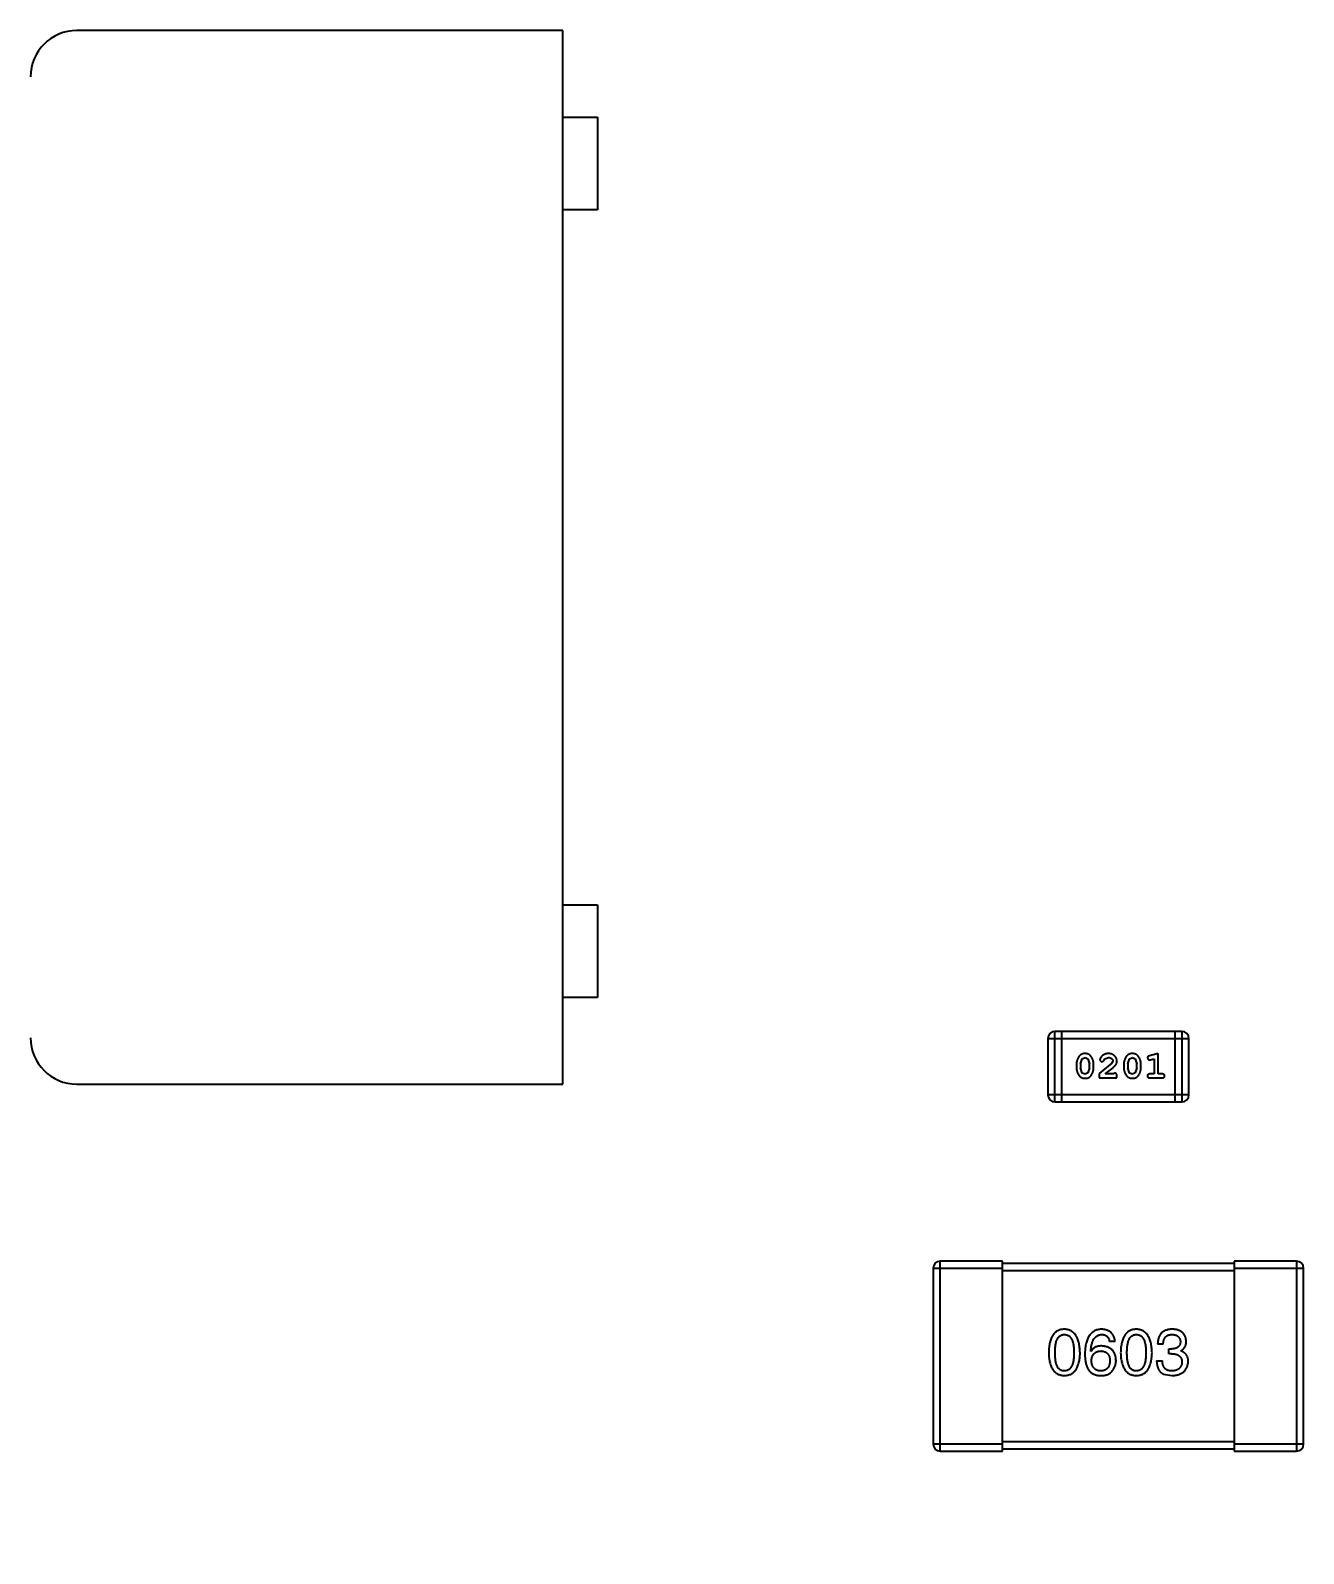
# Model space of a CAD drawing. Header units: inches. Extents: x -13 to 240, y -18 to 126.
# Drawn here: x 172.43 to 177.93, y 34.16 to 40.74 of the extents above; entities that cross this region are included whole.
import ezdxf

# ---------------------------------------------------------------- set-up
doc = ezdxf.new("R2010")
doc.units = ezdxf.units.IN
doc.header["$LTSCALE"] = 1.21
doc.header["$MEASUREMENT"] = 0
doc.header["$PDMODE"] = 3
doc.header["$PDSIZE"] = 0.3125
doc.layers.get('0').update_dxf_attribs({"linetype": 'CONTINUOUS'})
doc.layers.get('Defpoints').update_dxf_attribs({"linetype": 'CONTINUOUS'})
doc.layers.add('DIM', color=3, linetype='CONTINUOUS')
doc.styles.get("Standard").update_dxf_attribs({"font": 'txt', "width": 0.8})
doc.dimstyles.get("Standard").update_dxf_attribs({"dimtxt": 0.15625, "dimasz": 0.1875, "dimexe": 0.125, "dimexo": 0.0625, "dimgap": 0.09, "dimtad": 0, "dimtih": 1, "dimtoh": 1, "dimzin": 4, "dimdsep": 46, "dimtxsty": 'Standard', "dimblk": '_FILLED', "dimblk1": '_FILLED', "dimblk2": '_FILLED', "dimcen": 0.09, "dimazin": 1, "dimtp": 0.01, "dimtm": 0.01, "dimtfac": 1, "dimtofl": 0, "dimtmove": 0, "dimatfit": 3, "dimldrblk": '_FILLED', "dimfxl": 1, "dimtolj": 1, "dimtzin": 4, "dimarcsym": 0})

# ---------------------------------------------------------------- blocks, each defined once
blk = doc.blocks.new('_FILLED')
at = {"color": 0, "linetype": 'ByBlock'}
blk.add_solid([(0, 0), (-1, 0.1667), (-1, -0.1667)], dxfattribs=at)
blk = doc.blocks.new('*D54')
at = {"layer": 'Defpoints', "color": 0}
for p in [(162.3297, 38.4658), (171.3268, 38.4658), (173.8269, 27.4649)]:
    blk.add_point(p, dxfattribs=at)
at = {"layer": 'DIM', "color": 0, "lineweight": -2}
for p, q in [((171.2643, 38.4658), (162.2047, 38.4658)), ((162.3297, 36.4658), (162.3297, 35.4554)), ((162.3297, 29.4649), (162.3297, 30.4754)), ((173.7644, 27.4649), (162.2047, 27.4649))]:
    blk.add_line(p, q, dxfattribs=at)
at = {"layer": 'DIM', "color": 0, "lineweight": -2, "xscale": 2, "yscale": 2, "zscale": 2}
for p, rotation in [((162.3297, 38.4658), 90), ((162.3297, 27.4649), 270)]:
    blk.add_blockref('_FILLED', p, dxfattribs=dict(at, rotation=rotation))
at = {"layer": 'DIM', "color": 0, "insert": (162.3297, 32.9654), "char_height": 2, "attachment_point": 5, "rotation": 90}
blk.add_mtext('\\A1;11.00', dxfattribs=at)

msp = doc.modelspace()

# ---------------------------------------------------------------- linework, layer by layer
at = {"color": 7, "linetype": 'Continuous'}
for p, q in [((174.7268, 40.7408), (172.6268, 40.7408)), ((174.7268, 36.1908), (174.7268, 40.7408)), ((174.7268, 40.3658), (174.8768, 40.3658)), ((174.8768, 40.3658), (174.8768, 39.9658)), ((174.8768, 39.9658), (174.7268, 39.9658)), ((174.7268, 36.9658), (174.8768, 36.9658)), ((174.8768, 36.9658), (174.8768, 36.5658)), ((174.8768, 36.5658), (174.7268, 36.5658)), ((176.8218, 36.3884), (176.8218, 36.1445)), ((176.8218, 36.3884), (177.4314, 36.3884)), ((176.8523, 36.114), (176.8523, 36.4188)), ((177.4009, 36.4188), (176.8523, 36.4188)), ((176.8828, 36.114), (176.8828, 36.4188)), ((177.3704, 36.4188), (177.3704, 36.114)), ((177.4009, 36.4188), (177.4009, 36.114)), ((177.4314, 36.1445), (177.4314, 36.3884)), ((176.9702, 36.3), (176.9826, 36.3058)), ((176.9826, 36.3058), (176.9948, 36.3005)), ((177.0686, 36.3004), (177.0835, 36.3058)), ((177.1748, 36.3), (177.1871, 36.3058)), ((177.1871, 36.3058), (177.1993, 36.3005)), ((177.2525, 36.304), (177.2603, 36.2948)), ((177.2981, 36.3231), (177.2615, 36.3132)), ((177.2981, 36.235), (177.2981, 36.3231)), ((176.9457, 36.2785), (176.9457, 36.2607)), ((176.963, 36.2782), (176.9702, 36.3)), ((176.963, 36.2782), (176.963, 36.261)), ((176.9706, 36.2387), (176.963, 36.261)), ((176.9828, 36.2334), (176.9706, 36.2387)), ((176.9951, 36.2392), (176.9828, 36.2334)), ((176.9948, 36.3005), (177.0023, 36.2782)), ((177.0023, 36.261), (176.9951, 36.2392)), ((177.0023, 36.261), (177.0023, 36.2782)), ((177.0196, 36.2607), (177.0196, 36.2785)), ((177.0982, 36.2815), (177.0432, 36.2366)), ((177.0464, 36.2938), (177.0552, 36.2853)), ((177.0552, 36.2853), (177.0637, 36.2919)), ((177.0637, 36.2919), (177.0686, 36.3004)), ((177.07, 36.235), (177.1035, 36.262)), ((177.103, 36.2912), (177.0982, 36.2815)), ((177.1117, 36.2381), (177.1062, 36.235)), ((177.1502, 36.2785), (177.1502, 36.2607)), ((177.1675, 36.2782), (177.1748, 36.3)), ((177.1675, 36.2782), (177.1675, 36.261)), ((177.1751, 36.2387), (177.1675, 36.261)), ((177.1873, 36.2334), (177.1751, 36.2387)), ((177.1996, 36.2392), (177.1873, 36.2334)), ((177.1993, 36.3005), (177.2068, 36.2782)), ((177.2068, 36.261), (177.1996, 36.2392)), ((177.2068, 36.261), (177.2068, 36.2782)), ((177.2241, 36.2607), (177.2241, 36.2785)), ((177.2603, 36.2948), (177.2658, 36.2958)), ((177.2658, 36.2958), (177.2808, 36.2999)), ((177.2808, 36.2999), (177.2808, 36.235)), ((172.6268, 36.1908), (174.7268, 36.1908)), ((177.0432, 36.2366), (177.0432, 36.2177)), ((177.0432, 36.2177), (177.1203, 36.2177)), ((177.1062, 36.235), (177.07, 36.235)), ((177.1203, 36.2177), (177.1203, 36.2255)), ((177.2808, 36.235), (177.2635, 36.235)), ((177.2635, 36.2177), (177.3154, 36.2177)), ((177.3154, 36.235), (177.2981, 36.235)), ((177.4314, 36.1445), (176.8218, 36.1445)), ((176.8523, 36.114), (177.4009, 36.114)), ((176.3267, 35.3964), (176.3267, 34.6364)), ((176.3267, 35.3964), (176.6267, 35.3964)), ((176.3567, 34.6064), (176.3567, 35.4264)), ((176.6267, 35.4264), (176.3567, 35.4264)), ((176.6267, 34.6064), (176.6267, 35.4264)), ((177.6267, 35.4164), (176.6267, 35.4164)), ((176.6267, 35.3864), (177.6267, 35.3864)), ((177.6267, 35.4264), (177.6267, 34.6064)), ((177.8967, 35.4264), (177.6267, 35.4264)), ((177.6267, 35.3964), (177.9267, 35.3964)), ((177.8967, 35.4264), (177.8967, 34.6064)), ((177.9267, 34.6364), (177.9267, 35.3964)), ((177.1122, 35.0802), (177.0882, 35.0802)), ((177.3203, 35.0682), (177.2963, 35.0682)), ((177.0084, 35.0365), (177.0073, 35.0376)), ((177.2919, 34.9961), (177.3171, 34.9961)), ((177.3444, 35.0267), (177.3444, 35.0475)), ((177.3444, 35.0475), (177.3575, 35.0475)), ((177.3564, 35.0267), (177.3444, 35.0267)), ((177.3958, 35.0398), (177.3958, 35.0387)), ((177.3214, 34.9393), (177.3575, 34.9327)), ((176.6267, 34.6364), (176.3267, 34.6364)), ((176.3567, 34.6064), (176.6267, 34.6064)), ((177.6267, 34.6464), (176.6267, 34.6464)), ((176.6267, 34.6164), (177.6267, 34.6164)), ((177.9267, 34.6364), (177.6267, 34.6364)), ((177.6267, 34.6064), (177.8967, 34.6064))]:
    msp.add_line(p, q, dxfattribs=at)
for centre, radius, start, end in [((172.6268, 40.5408), 0.2, 90.00013, 180.00013), ((172.6268, 36.3908), 0.2, 180.00013, 270.00013), ((176.8523, 36.3884), 0.0305, 90, 180), ((177.4009, 36.3884), 0.0305, 0, 90), ((176.8523, 36.1445), 0.0305, 180, 270), ((177.4009, 36.1445), 0.0305, 270, 0), ((176.3567, 35.3964), 0.03, 90, 180), ((177.8967, 35.3964), 0.03, 0, 90), ((176.3567, 34.6364), 0.03, 180, 270), ((177.8967, 34.6364), 0.03, 270, 0)]:
    msp.add_arc(centre, radius, start, end, dxfattribs=at)
for points, knots in [([(176.9825, 36.3231), (176.981, 36.323), (176.9782, 36.323), (176.9742, 36.3223), (176.9703, 36.3211), (176.9667, 36.3196), (176.9634, 36.3175), (176.9604, 36.315), (176.9576, 36.312), (176.9551, 36.3086), (176.9529, 36.305), (176.951, 36.3013), (176.9494, 36.2976), (176.948, 36.2939), (176.947, 36.2901), (176.9462, 36.2862), (176.9458, 36.2824), (176.9457, 36.2798), (176.9457, 36.2785)], [0, 0, 0, 0, 0.06692, 0.130834, 0.19258, 0.252759, 0.312631, 0.373411, 0.436359, 0.501894, 0.568244, 0.632472, 0.69556, 0.757163, 0.818592, 0.878885, 0.939235, 1, 1, 1, 1]), ([(177.0196, 36.2785), (177.0196, 36.2795), (177.0196, 36.2817), (177.0193, 36.2849), (177.0187, 36.288), (177.0181, 36.2911), (177.0171, 36.2942), (177.016, 36.2972), (177.0147, 36.3001), (177.0132, 36.303), (177.0116, 36.3057), (177.01, 36.3083), (177.0084, 36.3106), (177.0067, 36.3127), (177.005, 36.3146), (177.0033, 36.3162), (177.0015, 36.3177), (176.9992, 36.3192), (176.996, 36.3208), (176.9918, 36.3221), (176.9873, 36.3229), (176.9841, 36.323), (176.9825, 36.3231)], [0, 0, 0, 0, 0.049855, 0.099516, 0.148482, 0.19758, 0.246804, 0.296268, 0.346517, 0.397047, 0.446826, 0.49336, 0.537801, 0.579207, 0.617974, 0.654833, 0.689171, 0.722088, 0.786392, 0.853518, 0.924186, 1, 1, 1, 1]), ([(177.0836, 36.3231), (177.0819, 36.323), (177.0786, 36.3229), (177.0736, 36.322), (177.0689, 36.3206), (177.0644, 36.3186), (177.0603, 36.3162), (177.0566, 36.3133), (177.0535, 36.3101), (177.051, 36.3065), (177.049, 36.3029), (177.0475, 36.2996), (177.0466, 36.2966), (177.0464, 36.2947), (177.0464, 36.2938)], [0, 0, 0, 0, 0.098286, 0.193983, 0.289056, 0.384352, 0.477435, 0.566197, 0.652355, 0.737986, 0.818188, 0.887401, 0.94802, 1, 1, 1, 1]), ([(177.0835, 36.3058), (177.0849, 36.3057), (177.0876, 36.3056), (177.0914, 36.3048), (177.0948, 36.3034), (177.0977, 36.3015), (177.1, 36.2992), (177.1018, 36.2968), (177.1028, 36.2941), (177.1029, 36.2922), (177.103, 36.2912)], [0, 0, 0, 0, 0.156344, 0.299348, 0.4327, 0.561, 0.682299, 0.791883, 0.89611, 1, 1, 1, 1]), ([(177.1203, 36.2903), (177.1203, 36.2914), (177.1202, 36.2936), (177.1197, 36.2969), (177.1189, 36.3), (177.1178, 36.3029), (177.1163, 36.3058), (177.1145, 36.3085), (177.1124, 36.3111), (177.11, 36.3135), (177.1074, 36.3158), (177.1045, 36.3177), (177.1015, 36.3194), (177.0983, 36.3208), (177.0949, 36.3218), (177.0913, 36.3226), (177.0875, 36.323), (177.0849, 36.3231), (177.0836, 36.3231)], [0, 0, 0, 0, 0.060981, 0.120256, 0.178148, 0.236115, 0.293993, 0.352864, 0.413358, 0.476056, 0.539296, 0.602396, 0.665116, 0.728325, 0.792919, 0.859317, 0.928302, 1, 1, 1, 1]), ([(177.187, 36.3231), (177.1856, 36.323), (177.1828, 36.323), (177.1787, 36.3223), (177.1748, 36.3211), (177.1713, 36.3196), (177.168, 36.3175), (177.1649, 36.315), (177.1621, 36.312), (177.1597, 36.3086), (177.1575, 36.305), (177.1555, 36.3013), (177.1539, 36.2976), (177.1525, 36.2939), (177.1515, 36.2901), (177.1507, 36.2862), (177.1503, 36.2824), (177.1502, 36.2798), (177.1502, 36.2785)], [0, 0, 0, 0, 0.06692, 0.130834, 0.19258, 0.252759, 0.312631, 0.373411, 0.436359, 0.501894, 0.568244, 0.632472, 0.69556, 0.757163, 0.818592, 0.878885, 0.939235, 1, 1, 1, 1]), ([(177.2241, 36.2785), (177.2241, 36.2795), (177.2241, 36.2817), (177.2238, 36.2849), (177.2233, 36.288), (177.2226, 36.2911), (177.2217, 36.2942), (177.2205, 36.2972), (177.2193, 36.3001), (177.2178, 36.303), (177.2162, 36.3057), (177.2145, 36.3083), (177.2129, 36.3106), (177.2112, 36.3127), (177.2095, 36.3146), (177.2078, 36.3162), (177.206, 36.3177), (177.2037, 36.3192), (177.2005, 36.3208), (177.1963, 36.3221), (177.1918, 36.3229), (177.1886, 36.323), (177.187, 36.3231)], [0, 0, 0, 0, 0.049855, 0.099516, 0.148482, 0.19758, 0.246804, 0.296268, 0.346517, 0.397047, 0.446826, 0.49336, 0.537801, 0.579207, 0.617974, 0.654833, 0.689171, 0.722088, 0.786392, 0.853518, 0.924186, 1, 1, 1, 1]), ([(177.2615, 36.3132), (177.2607, 36.3129), (177.2591, 36.3125), (177.257, 36.3116), (177.2554, 36.3107), (177.2542, 36.3097), (177.2534, 36.3085), (177.2529, 36.3072), (177.2525, 36.3057), (177.2525, 36.3046), (177.2525, 36.304)], [0, 0, 0, 0, 0.187321, 0.344927, 0.475328, 0.579604, 0.674244, 0.773631, 0.882025, 1, 1, 1, 1]), ([(176.9457, 36.2607), (176.9457, 36.2596), (176.9457, 36.2575), (176.9461, 36.2543), (176.9465, 36.2512), (176.9472, 36.2481), (176.9481, 36.2451), (176.9492, 36.2421), (176.9505, 36.2391), (176.952, 36.2362), (176.9535, 36.2335), (176.9552, 36.231), (176.9568, 36.2287), (176.9585, 36.2265), (176.9602, 36.2247), (176.9619, 36.223), (176.9636, 36.2216), (176.966, 36.22), (176.9691, 36.2184), (176.9733, 36.2171), (176.9779, 36.2162), (176.9811, 36.2162), (176.9827, 36.2161)], [0, 0, 0, 0, 0.049886, 0.09882, 0.148132, 0.19689, 0.246038, 0.295176, 0.345305, 0.395692, 0.445312, 0.491875, 0.535813, 0.577009, 0.616081, 0.652689, 0.687585, 0.720206, 0.785062, 0.85223, 0.923759, 1, 1, 1, 1]), ([(176.9827, 36.2161), (176.9842, 36.2161), (176.987, 36.2162), (176.9911, 36.2169), (176.9949, 36.218), (176.9985, 36.2196), (177.0018, 36.2217), (177.0049, 36.2242), (177.0077, 36.2271), (177.0101, 36.2305), (177.0123, 36.2341), (177.0143, 36.2378), (177.0159, 36.2415), (177.0173, 36.2453), (177.0183, 36.2491), (177.0191, 36.2529), (177.0195, 36.2568), (177.0196, 36.2594), (177.0196, 36.2607)], [0, 0, 0, 0, 0.067217, 0.131051, 0.19272, 0.252824, 0.312745, 0.373449, 0.436041, 0.501494, 0.567761, 0.632087, 0.695096, 0.757109, 0.817993, 0.878657, 0.939311, 1, 1, 1, 1]), ([(177.1035, 36.262), (177.1044, 36.2628), (177.1061, 36.2643), (177.1085, 36.2665), (177.1106, 36.2686), (177.1125, 36.2706), (177.1141, 36.2725), (177.1154, 36.2742), (177.1166, 36.2759), (177.1177, 36.2779), (177.1187, 36.2805), (177.1197, 36.2837), (177.1202, 36.2869), (177.1203, 36.2892), (177.1203, 36.2903)], [0, 0, 0, 0, 0.103002, 0.197728, 0.285279, 0.365235, 0.437224, 0.502446, 0.560545, 0.611446, 0.707576, 0.80349, 0.900532, 1, 1, 1, 1]), ([(177.1203, 36.2255), (177.1203, 36.2266), (177.1202, 36.2286), (177.1198, 36.2313), (177.1191, 36.2335), (177.1181, 36.2353), (177.1168, 36.2366), (177.1152, 36.2375), (177.1135, 36.2381), (177.1123, 36.2381), (177.1117, 36.2381)], [0, 0, 0, 0, 0.1844, 0.34094, 0.473574, 0.586824, 0.690029, 0.789175, 0.890445, 1, 1, 1, 1]), ([(177.1502, 36.2607), (177.1502, 36.2596), (177.1503, 36.2575), (177.1506, 36.2543), (177.151, 36.2512), (177.1517, 36.2481), (177.1526, 36.2451), (177.1538, 36.2421), (177.155, 36.2391), (177.1565, 36.2362), (177.1581, 36.2335), (177.1597, 36.231), (177.1613, 36.2287), (177.163, 36.2265), (177.1647, 36.2247), (177.1664, 36.223), (177.1681, 36.2216), (177.1705, 36.22), (177.1737, 36.2184), (177.1778, 36.2171), (177.1824, 36.2162), (177.1856, 36.2162), (177.1872, 36.2161)], [0, 0, 0, 0, 0.049886, 0.09882, 0.148132, 0.19689, 0.246038, 0.295176, 0.345305, 0.395692, 0.445312, 0.491875, 0.535813, 0.577009, 0.616081, 0.652689, 0.687585, 0.720206, 0.785062, 0.85223, 0.923759, 1, 1, 1, 1]), ([(177.1872, 36.2161), (177.1887, 36.2161), (177.1915, 36.2162), (177.1956, 36.2169), (177.1994, 36.218), (177.203, 36.2196), (177.2063, 36.2217), (177.2094, 36.2242), (177.2122, 36.2271), (177.2146, 36.2305), (177.2168, 36.2341), (177.2188, 36.2378), (177.2204, 36.2415), (177.2218, 36.2453), (177.2228, 36.2491), (177.2236, 36.2529), (177.2241, 36.2568), (177.2241, 36.2594), (177.2241, 36.2607)], [0, 0, 0, 0, 0.067217, 0.131051, 0.19272, 0.252824, 0.312745, 0.373449, 0.436041, 0.501494, 0.567761, 0.632087, 0.695096, 0.757109, 0.817993, 0.878657, 0.939311, 1, 1, 1, 1]), ([(177.2635, 36.235), (177.2626, 36.235), (177.2609, 36.2349), (177.2586, 36.2345), (177.2566, 36.2337), (177.255, 36.2326), (177.2539, 36.2313), (177.2531, 36.2298), (177.2526, 36.2281), (177.2525, 36.2269), (177.2525, 36.2263)], [0, 0, 0, 0, 0.169102, 0.317658, 0.446239, 0.563118, 0.671828, 0.776546, 0.884858, 1, 1, 1, 1]), ([(177.2525, 36.2263), (177.2525, 36.2257), (177.2526, 36.2245), (177.2531, 36.2229), (177.2539, 36.2213), (177.255, 36.22), (177.2566, 36.2189), (177.2586, 36.2182), (177.2609, 36.2177), (177.2626, 36.2177), (177.2635, 36.2177)], [0, 0, 0, 0, 0.115051, 0.223278, 0.329269, 0.437893, 0.554681, 0.682591, 0.83103, 1, 1, 1, 1]), ([(177.3264, 36.2263), (177.3264, 36.2269), (177.3263, 36.2281), (177.3258, 36.2298), (177.325, 36.2313), (177.3238, 36.2326), (177.3222, 36.2337), (177.3203, 36.2345), (177.318, 36.2349), (177.3163, 36.235), (177.3154, 36.235)], [0, 0, 0, 0, 0.11517, 0.223509, 0.328254, 0.438012, 0.553651, 0.682263, 0.830856, 1, 1, 1, 1]), ([(177.3154, 36.2177), (177.3163, 36.2177), (177.318, 36.2177), (177.3203, 36.2182), (177.3222, 36.2189), (177.3238, 36.22), (177.325, 36.2213), (177.3258, 36.2229), (177.3263, 36.2245), (177.3264, 36.2257), (177.3264, 36.2263)], [0, 0, 0, 0, 0.169012, 0.317488, 0.445429, 0.560977, 0.67065, 0.776666, 0.88492, 1, 1, 1, 1]), ([(176.8934, 35.1327), (176.8907, 35.1326), (176.8856, 35.1324), (176.878, 35.1311), (176.8711, 35.1289), (176.8645, 35.1261), (176.8585, 35.1224), (176.853, 35.118), (176.848, 35.1127), (176.8435, 35.1067), (176.8395, 35.0999), (176.836, 35.0924), (176.833, 35.084), (176.8305, 35.0749), (176.8285, 35.0651), (176.8271, 35.0544), (176.826, 35.043), (176.8258, 35.0351), (176.8256, 35.0311)], [0, 0, 0, 0, 0.057911, 0.113262, 0.165956, 0.217443, 0.268511, 0.319665, 0.372, 0.426129, 0.483365, 0.543779, 0.607756, 0.676562, 0.749704, 0.827713, 0.911177, 1, 1, 1, 1]), ([(176.9612, 35.0311), (176.961, 35.0351), (176.9606, 35.0429), (176.9595, 35.0542), (176.9579, 35.0647), (176.9558, 35.0745), (176.9533, 35.0836), (176.9503, 35.0919), (176.9468, 35.0994), (176.9427, 35.1062), (176.9382, 35.1122), (176.9333, 35.1175), (176.9278, 35.122), (176.9219, 35.1257), (176.9154, 35.1286), (176.9085, 35.1308), (176.9011, 35.1322), (176.896, 35.1325), (176.8934, 35.1327)], [0, 0, 0, 0, 0.088475, 0.171606, 0.249595, 0.322626, 0.391327, 0.455765, 0.516374, 0.573675, 0.628522, 0.681161, 0.732559, 0.783563, 0.83504, 0.887639, 0.942585, 1, 1, 1, 1]), ([(177.0543, 35.1327), (177.0515, 35.1325), (177.0459, 35.1322), (177.0379, 35.1307), (177.0305, 35.1285), (177.0235, 35.1254), (177.0171, 35.1216), (177.0112, 35.1168), (177.0059, 35.1114), (177.0011, 35.1051), (176.9969, 35.098), (176.9931, 35.0902), (176.9899, 35.0815), (176.9874, 35.0721), (176.9852, 35.0619), (176.9837, 35.0508), (176.9825, 35.039), (176.9823, 35.0309), (176.9822, 35.0267)], [0, 0, 0, 0, 0.058957, 0.115262, 0.16907, 0.221312, 0.273147, 0.324961, 0.377649, 0.432026, 0.488925, 0.549039, 0.612912, 0.680653, 0.753056, 0.830314, 0.912483, 1, 1, 1, 1]), ([(177.1122, 35.0802), (177.112, 35.0822), (177.1115, 35.0861), (177.1102, 35.0917), (177.1086, 35.097), (177.1066, 35.102), (177.1043, 35.1065), (177.1016, 35.1107), (177.0985, 35.1146), (177.0951, 35.118), (177.0912, 35.1211), (177.087, 35.1239), (177.0825, 35.1263), (177.0775, 35.1283), (177.0722, 35.13), (177.0666, 35.1313), (177.0606, 35.1322), (177.0564, 35.1325), (177.0543, 35.1327)], [0, 0, 0, 0, 0.06947, 0.136096, 0.199592, 0.260665, 0.319672, 0.377156, 0.433415, 0.489984, 0.546535, 0.604276, 0.663499, 0.725182, 0.788953, 0.855683, 0.926216, 1, 1, 1, 1]), ([(177.2043, 35.1327), (177.2016, 35.1326), (177.1964, 35.1324), (177.1889, 35.1311), (177.1819, 35.1289), (177.1754, 35.1261), (177.1694, 35.1224), (177.1638, 35.118), (177.1588, 35.1127), (177.1544, 35.1067), (177.1504, 35.0999), (177.1469, 35.0924), (177.1439, 35.084), (177.1414, 35.0749), (177.1394, 35.0651), (177.1379, 35.0544), (177.1369, 35.043), (177.1366, 35.0351), (177.1365, 35.0311)], [0, 0, 0, 0, 0.057911, 0.113262, 0.165956, 0.217443, 0.268511, 0.319665, 0.372, 0.426129, 0.483365, 0.543779, 0.607756, 0.676562, 0.749704, 0.827713, 0.911177, 1, 1, 1, 1]), ([(177.272, 35.0311), (177.2718, 35.0351), (177.2715, 35.0429), (177.2704, 35.0542), (177.2688, 35.0647), (177.2667, 35.0745), (177.2642, 35.0836), (177.2612, 35.0919), (177.2576, 35.0994), (177.2536, 35.1062), (177.2491, 35.1122), (177.2442, 35.1175), (177.2387, 35.122), (177.2327, 35.1257), (177.2263, 35.1286), (177.2194, 35.1308), (177.212, 35.1322), (177.2069, 35.1325), (177.2043, 35.1327)], [0, 0, 0, 0, 0.088475, 0.171606, 0.249595, 0.322626, 0.391327, 0.455765, 0.516374, 0.573675, 0.628522, 0.681161, 0.732559, 0.783563, 0.83504, 0.887639, 0.942585, 1, 1, 1, 1]), ([(177.3597, 35.1327), (177.3572, 35.1326), (177.3523, 35.1325), (177.3452, 35.1315), (177.3386, 35.1303), (177.3324, 35.1284), (177.3267, 35.1261), (177.3216, 35.1232), (177.3168, 35.1199), (177.3126, 35.1161), (177.3089, 35.1118), (177.3056, 35.107), (177.3029, 35.1017), (177.3005, 35.096), (177.2987, 35.0897), (177.2974, 35.083), (177.2965, 35.0758), (177.2964, 35.0708), (177.2963, 35.0682)], [0, 0, 0, 0, 0.073232, 0.142595, 0.207997, 0.270074, 0.329156, 0.386529, 0.441846, 0.496976, 0.551877, 0.607941, 0.665637, 0.725446, 0.788542, 0.855101, 0.925196, 1, 1, 1, 1]), ([(177.4198, 35.0813), (177.4196, 35.0833), (177.4193, 35.0872), (177.4182, 35.0928), (177.4168, 35.0981), (177.4149, 35.103), (177.4126, 35.1075), (177.4099, 35.1117), (177.4068, 35.1155), (177.4032, 35.1189), (177.3992, 35.1219), (177.3948, 35.1246), (177.3899, 35.1269), (177.3847, 35.1287), (177.379, 35.1304), (177.3729, 35.1315), (177.3665, 35.1324), (177.362, 35.1326), (177.3597, 35.1327)], [0, 0, 0, 0, 0.067521, 0.132139, 0.193339, 0.252064, 0.309083, 0.364848, 0.420021, 0.475612, 0.532002, 0.589602, 0.649896, 0.712634, 0.778603, 0.848416, 0.922155, 1, 1, 1, 1]), ([(176.853, 35.0311), (176.853, 35.0342), (176.853, 35.0404), (176.8535, 35.0493), (176.8543, 35.0576), (176.8553, 35.0653), (176.8568, 35.0724), (176.8585, 35.0789), (176.8606, 35.0848), (176.8629, 35.09), (176.8656, 35.0947), (176.8686, 35.0987), (176.872, 35.1021), (176.8756, 35.1049), (176.8796, 35.1071), (176.8839, 35.1087), (176.8886, 35.1096), (176.8918, 35.1097), (176.8934, 35.1098)], [0, 0, 0, 0, 0.096452, 0.187278, 0.271765, 0.350519, 0.423437, 0.491321, 0.554011, 0.612224, 0.666281, 0.717003, 0.764884, 0.811423, 0.856783, 0.902993, 0.950236, 1, 1, 1, 1]), ([(176.8934, 35.1098), (176.8951, 35.1097), (176.8983, 35.1096), (176.9031, 35.1087), (176.9075, 35.1071), (176.9117, 35.105), (176.9154, 35.1021), (176.9188, 35.0987), (176.9219, 35.0946), (176.9247, 35.09), (176.9271, 35.0848), (176.9292, 35.0789), (176.931, 35.0724), (176.9324, 35.0653), (176.9336, 35.0576), (176.9343, 35.0493), (176.9348, 35.0404), (176.9349, 35.0342), (176.9349, 35.0311)], [0, 0, 0, 0, 0.050604, 0.098688, 0.145699, 0.191791, 0.238625, 0.286717, 0.337546, 0.391814, 0.449755, 0.512106, 0.579685, 0.652048, 0.730262, 0.814146, 0.904281, 1, 1, 1, 1]), ([(177.0073, 35.0376), (177.0075, 35.0404), (177.0079, 35.0459), (177.0089, 35.0539), (177.0102, 35.0613), (177.0118, 35.0682), (177.0137, 35.0746), (177.0158, 35.0805), (177.0183, 35.0858), (177.0211, 35.0906), (177.0242, 35.0948), (177.0276, 35.0986), (177.0313, 35.1019), (177.0353, 35.1045), (177.0396, 35.1067), (177.0443, 35.1082), (177.0492, 35.1094), (177.0526, 35.1096), (177.0543, 35.1098)], [0, 0, 0, 0, 0.089218, 0.173709, 0.252753, 0.326963, 0.397099, 0.462534, 0.524018, 0.582178, 0.637235, 0.689955, 0.741228, 0.791618, 0.841661, 0.892925, 0.945259, 1, 1, 1, 1]), ([(177.0543, 35.0606), (177.0517, 35.0605), (177.0466, 35.0604), (177.0392, 35.0593), (177.0325, 35.0573), (177.0264, 35.0548), (177.0209, 35.0513), (177.016, 35.0472), (177.0118, 35.0422), (177.0095, 35.0384), (177.0084, 35.0365)], [0, 0, 0, 0, 0.144617, 0.279572, 0.40596, 0.526097, 0.64389, 0.760003, 0.877724, 1, 1, 1, 1]), ([(177.0543, 35.1098), (177.0566, 35.1097), (177.0609, 35.1096), (177.067, 35.1081), (177.0724, 35.1058), (177.0771, 35.1025), (177.081, 35.0983), (177.0842, 35.0931), (177.0867, 35.087), (177.0877, 35.0826), (177.0882, 35.0802)], [0, 0, 0, 0, 0.136586, 0.261496, 0.378089, 0.490612, 0.605522, 0.725767, 0.8561, 1, 1, 1, 1]), ([(177.1166, 34.9983), (177.1165, 35.0006), (177.1162, 35.0052), (177.1152, 35.0118), (177.1138, 35.018), (177.112, 35.0239), (177.1097, 35.0292), (177.1069, 35.0342), (177.1037, 35.0388), (177.1, 35.0429), (177.0958, 35.0466), (177.0913, 35.0499), (177.0862, 35.0527), (177.0807, 35.0551), (177.0747, 35.0572), (177.0683, 35.0587), (177.0615, 35.0599), (177.0567, 35.0603), (177.0543, 35.0606)], [0, 0, 0, 0, 0.071527, 0.139094, 0.20346, 0.264939, 0.323904, 0.381383, 0.437591, 0.493343, 0.549401, 0.606085, 0.664838, 0.725424, 0.788712, 0.855452, 0.925772, 1, 1, 1, 1]), ([(177.1638, 35.0311), (177.1639, 35.0342), (177.1639, 35.0404), (177.1644, 35.0493), (177.1652, 35.0576), (177.1662, 35.0653), (177.1677, 35.0724), (177.1693, 35.0789), (177.1714, 35.0848), (177.1738, 35.09), (177.1765, 35.0947), (177.1795, 35.0987), (177.1828, 35.1021), (177.1865, 35.1049), (177.1905, 35.1071), (177.1948, 35.1087), (177.1994, 35.1096), (177.2026, 35.1097), (177.2043, 35.1098)], [0, 0, 0, 0, 0.096452, 0.187278, 0.271765, 0.350519, 0.423437, 0.491321, 0.554011, 0.612224, 0.666281, 0.717003, 0.764884, 0.811423, 0.856783, 0.902993, 0.950236, 1, 1, 1, 1]), ([(177.2043, 35.1098), (177.2059, 35.1097), (177.2092, 35.1096), (177.214, 35.1087), (177.2184, 35.1071), (177.2225, 35.105), (177.2263, 35.1021), (177.2297, 35.0987), (177.2328, 35.0946), (177.2356, 35.09), (177.238, 35.0848), (177.2401, 35.0789), (177.2418, 35.0724), (177.2433, 35.0653), (177.2444, 35.0576), (177.2452, 35.0493), (177.2457, 35.0404), (177.2458, 35.0342), (177.2458, 35.0311)], [0, 0, 0, 0, 0.050604, 0.098688, 0.145699, 0.191791, 0.238625, 0.286717, 0.337546, 0.391814, 0.449755, 0.512106, 0.579685, 0.652048, 0.730262, 0.814146, 0.904281, 1, 1, 1, 1]), ([(177.3203, 35.0682), (177.3204, 35.0699), (177.3206, 35.0731), (177.3212, 35.0779), (177.3219, 35.0823), (177.3231, 35.0863), (177.3245, 35.0901), (177.3262, 35.0935), (177.3281, 35.0966), (177.3304, 35.0994), (177.3329, 35.1019), (177.3358, 35.104), (177.3389, 35.1058), (177.3423, 35.1072), (177.346, 35.1084), (177.3499, 35.1092), (177.3542, 35.1097), (177.3571, 35.1097), (177.3586, 35.1098)], [0, 0, 0, 0, 0.078134, 0.15164, 0.221358, 0.286689, 0.348614, 0.407697, 0.464247, 0.520153, 0.574432, 0.629291, 0.684538, 0.742032, 0.801329, 0.863637, 0.930123, 1, 1, 1, 1]), ([(177.3947, 35.0792), (177.3946, 35.0779), (177.3944, 35.0755), (177.3939, 35.072), (177.3931, 35.0687), (177.392, 35.0657), (177.3906, 35.0629), (177.389, 35.0603), (177.3871, 35.058), (177.3849, 35.0559), (177.3824, 35.054), (177.3796, 35.0524), (177.3766, 35.0509), (177.3733, 35.0498), (177.3697, 35.0489), (177.3659, 35.0481), (177.3618, 35.0476), (177.359, 35.0475), (177.3575, 35.0475)], [0, 0, 0, 0, 0.067741, 0.131599, 0.192143, 0.249977, 0.306453, 0.361639, 0.416449, 0.471489, 0.527582, 0.584873, 0.644974, 0.70814, 0.77492, 0.845909, 0.920585, 1, 1, 1, 1]), ([(177.3586, 35.1098), (177.36, 35.1097), (177.3626, 35.1096), (177.3665, 35.1091), (177.3701, 35.1084), (177.3735, 35.1075), (177.3767, 35.1064), (177.3796, 35.105), (177.3822, 35.1034), (177.3846, 35.1016), (177.3867, 35.0996), (177.3886, 35.0973), (177.3903, 35.0948), (177.3917, 35.0921), (177.3928, 35.0892), (177.3937, 35.086), (177.3943, 35.0827), (177.3946, 35.0803), (177.3947, 35.0792)], [0, 0, 0, 0, 0.078051, 0.151197, 0.220412, 0.286742, 0.34933, 0.409464, 0.467368, 0.52298, 0.578639, 0.633998, 0.690142, 0.746855, 0.805868, 0.867776, 0.932345, 1, 1, 1, 1]), ([(177.3958, 35.0398), (177.3977, 35.0408), (177.4014, 35.0426), (177.4064, 35.0463), (177.4105, 35.0507), (177.414, 35.0556), (177.4166, 35.0612), (177.4185, 35.0674), (177.4196, 35.0742), (177.4197, 35.0789), (177.4198, 35.0813)], [0, 0, 0, 0, 0.125227, 0.244792, 0.361427, 0.478215, 0.59667, 0.722058, 0.856314, 1, 1, 1, 1]), ([(176.8256, 35.0311), (176.8258, 35.0271), (176.826, 35.0195), (176.8271, 35.0085), (176.8285, 34.9982), (176.8305, 34.9886), (176.833, 34.9798), (176.836, 34.9717), (176.8395, 34.9644), (176.8435, 34.9579), (176.848, 34.952), (176.853, 34.947), (176.8585, 34.9427), (176.8645, 34.9391), (176.8711, 34.9364), (176.8781, 34.9343), (176.8856, 34.9331), (176.8907, 34.9328), (176.8934, 34.9327)], [0, 0, 0, 0, 0.087693, 0.170223, 0.247496, 0.319826, 0.387768, 0.451403, 0.511459, 0.568358, 0.622671, 0.675251, 0.726739, 0.778422, 0.830759, 0.884394, 0.940865, 1, 1, 1, 1]), ([(176.8934, 34.9524), (176.8918, 34.9524), (176.8886, 34.9526), (176.8839, 34.9535), (176.8796, 34.955), (176.8756, 34.9572), (176.8719, 34.96), (176.8686, 34.9634), (176.8656, 34.9675), (176.8629, 34.9721), (176.8606, 34.9774), (176.8585, 34.9832), (176.8568, 34.9897), (176.8553, 34.9968), (176.8543, 35.0045), (176.8535, 35.0128), (176.853, 35.0217), (176.853, 35.0279), (176.853, 35.0311)], [0, 0, 0, 0, 0.049766, 0.097012, 0.143225, 0.188786, 0.235079, 0.282962, 0.333687, 0.387747, 0.445963, 0.508657, 0.576545, 0.649868, 0.72822, 0.812712, 0.903543, 1, 1, 1, 1]), ([(176.8934, 34.9327), (176.896, 34.9328), (176.9012, 34.9331), (176.9087, 34.9343), (176.9157, 34.9364), (176.9223, 34.9391), (176.9283, 34.9427), (176.9338, 34.947), (176.9388, 34.952), (176.9433, 34.9578), (176.9473, 34.9644), (176.9508, 34.9717), (176.9538, 34.9798), (176.9562, 34.9886), (176.9583, 34.9982), (176.9597, 35.0085), (176.9607, 35.0195), (176.961, 35.0271), (176.9612, 35.0311)], [0, 0, 0, 0, 0.059134, 0.115603, 0.169236, 0.221572, 0.273254, 0.32474, 0.377319, 0.431815, 0.488555, 0.548609, 0.612242, 0.680182, 0.75251, 0.829782, 0.91231, 1, 1, 1, 1]), ([(176.9349, 35.0311), (176.9349, 35.0279), (176.9348, 35.0219), (176.9343, 35.0131), (176.9336, 35.0048), (176.9324, 34.9972), (176.931, 34.9902), (176.9292, 34.9837), (176.9271, 34.9779), (176.9247, 34.9727), (176.9219, 34.968), (176.9188, 34.9639), (176.9154, 34.9605), (176.9116, 34.9576), (176.9075, 34.9554), (176.9031, 34.9537), (176.8983, 34.9527), (176.8951, 34.9525), (176.8934, 34.9524)], [0, 0, 0, 0, 0.094834, 0.184067, 0.267029, 0.344713, 0.417334, 0.484367, 0.546941, 0.604717, 0.65953, 0.710539, 0.759381, 0.806382, 0.853027, 0.900623, 0.949121, 1, 1, 1, 1]), ([(176.9822, 35.0267), (176.9822, 35.0232), (176.9822, 35.0163), (176.983, 35.0062), (176.984, 34.9968), (176.9856, 34.9881), (176.9876, 34.9799), (176.99, 34.9723), (176.9929, 34.9653), (176.9952, 34.961), (176.9964, 34.9589)], [0, 0, 0, 0, 0.151498, 0.29521, 0.430242, 0.557137, 0.677306, 0.790845, 0.898111, 1, 1, 1, 1]), ([(177.0106, 34.9961), (177.0107, 34.9978), (177.0109, 35.001), (177.0116, 35.0058), (177.0126, 35.0102), (177.0138, 35.0143), (177.0154, 35.0181), (177.0172, 35.0216), (177.0193, 35.0247), (177.0217, 35.0275), (177.0244, 35.0301), (177.0274, 35.0322), (177.0306, 35.0342), (177.0342, 35.0357), (177.038, 35.037), (177.0421, 35.0379), (177.0464, 35.0385), (177.0495, 35.0386), (177.051, 35.0387)], [0, 0, 0, 0, 0.076072, 0.148369, 0.216753, 0.281358, 0.342792, 0.401604, 0.458929, 0.514444, 0.569818, 0.625343, 0.681554, 0.739608, 0.800134, 0.863477, 0.929547, 1, 1, 1, 1]), ([(177.0521, 34.9524), (177.0505, 34.9524), (177.0474, 34.9526), (177.0429, 34.9532), (177.0387, 34.9541), (177.0348, 34.9555), (177.0311, 34.957), (177.0278, 34.959), (177.0247, 34.9612), (177.022, 34.9639), (177.0195, 34.9667), (177.0174, 34.97), (177.0154, 34.9735), (177.0139, 34.9774), (177.0126, 34.9816), (177.0116, 34.9862), (177.0109, 34.991), (177.0107, 34.9944), (177.0106, 34.9961)], [0, 0, 0, 0, 0.070403, 0.137196, 0.200053, 0.260887, 0.31876, 0.37535, 0.430743, 0.485927, 0.541678, 0.598832, 0.657726, 0.719441, 0.783504, 0.851852, 0.923533, 1, 1, 1, 1]), ([(177.051, 35.0387), (177.0525, 35.0386), (177.0554, 35.0385), (177.0597, 35.0379), (177.0637, 35.037), (177.0674, 35.0358), (177.0708, 35.0342), (177.074, 35.0324), (177.0769, 35.0303), (177.0795, 35.0278), (177.0818, 35.025), (177.0839, 35.022), (177.0856, 35.0186), (177.0872, 35.0149), (177.0883, 35.0109), (177.0893, 35.0066), (177.09, 35.002), (177.0902, 34.9988), (177.0904, 34.9972)], [0, 0, 0, 0, 0.069884, 0.136529, 0.199638, 0.259844, 0.317774, 0.374356, 0.430026, 0.485148, 0.5409, 0.597889, 0.657472, 0.718614, 0.783613, 0.85129, 0.923712, 1, 1, 1, 1]), ([(177.0904, 34.9972), (177.0902, 34.9955), (177.09, 34.9921), (177.0893, 34.9872), (177.0884, 34.9827), (177.0872, 34.9784), (177.0858, 34.9745), (177.084, 34.9709), (177.0821, 34.9676), (177.0798, 34.9646), (177.0772, 34.962), (177.0744, 34.9596), (177.0714, 34.9576), (177.068, 34.9559), (177.0644, 34.9545), (177.0606, 34.9535), (177.0564, 34.9528), (177.0536, 34.9525), (177.0521, 34.9524)], [0, 0, 0, 0, 0.078863, 0.153308, 0.223539, 0.289857, 0.35341, 0.413572, 0.471721, 0.528235, 0.584279, 0.638781, 0.69466, 0.751251, 0.809198, 0.869697, 0.933318, 1, 1, 1, 1]), ([(177.0969, 34.9491), (177.0985, 34.9508), (177.1016, 34.9543), (177.1056, 34.9598), (177.109, 34.9657), (177.1118, 34.9717), (177.1139, 34.978), (177.1155, 34.9846), (177.1164, 34.9913), (177.1165, 34.9959), (177.1166, 34.9983)], [0, 0, 0, 0, 0.129393, 0.255335, 0.378531, 0.500878, 0.622934, 0.746191, 0.87096, 1, 1, 1, 1]), ([(177.1365, 35.0311), (177.1366, 35.0271), (177.1369, 35.0195), (177.1379, 35.0085), (177.1394, 34.9982), (177.1414, 34.9886), (177.1439, 34.9798), (177.1469, 34.9717), (177.1503, 34.9644), (177.1544, 34.9579), (177.1588, 34.952), (177.1638, 34.947), (177.1694, 34.9427), (177.1754, 34.9391), (177.1819, 34.9364), (177.1889, 34.9343), (177.1964, 34.9331), (177.2016, 34.9328), (177.2043, 34.9327)], [0, 0, 0, 0, 0.087693, 0.170223, 0.247496, 0.319826, 0.387768, 0.451403, 0.511459, 0.568358, 0.622671, 0.675251, 0.726739, 0.778422, 0.830759, 0.884394, 0.940865, 1, 1, 1, 1]), ([(177.2043, 34.9524), (177.2026, 34.9524), (177.1994, 34.9526), (177.1948, 34.9535), (177.1905, 34.955), (177.1865, 34.9572), (177.1828, 34.96), (177.1795, 34.9634), (177.1765, 34.9675), (177.1738, 34.9721), (177.1714, 34.9774), (177.1693, 34.9832), (177.1677, 34.9897), (177.1662, 34.9968), (177.1652, 35.0045), (177.1644, 35.0128), (177.1639, 35.0217), (177.1639, 35.0279), (177.1638, 35.0311)], [0, 0, 0, 0, 0.049766, 0.097012, 0.143225, 0.188786, 0.235079, 0.282962, 0.333687, 0.387747, 0.445963, 0.508657, 0.576545, 0.649868, 0.72822, 0.812712, 0.903543, 1, 1, 1, 1]), ([(177.2043, 34.9327), (177.2069, 34.9328), (177.2121, 34.9331), (177.2196, 34.9343), (177.2266, 34.9364), (177.2331, 34.9391), (177.2391, 34.9427), (177.2447, 34.947), (177.2497, 34.952), (177.2542, 34.9578), (177.2582, 34.9644), (177.2616, 34.9717), (177.2646, 34.9798), (177.2671, 34.9886), (177.2691, 34.9982), (177.2706, 35.0085), (177.2716, 35.0195), (177.2719, 35.0271), (177.272, 35.0311)], [0, 0, 0, 0, 0.059134, 0.115603, 0.169236, 0.221572, 0.273254, 0.32474, 0.377319, 0.431815, 0.488555, 0.548609, 0.612242, 0.680182, 0.75251, 0.829782, 0.91231, 1, 1, 1, 1]), ([(177.2458, 35.0311), (177.2458, 35.0279), (177.2457, 35.0219), (177.2452, 35.0131), (177.2444, 35.0048), (177.2433, 34.9972), (177.2419, 34.9902), (177.2401, 34.9837), (177.238, 34.9779), (177.2356, 34.9727), (177.2328, 34.968), (177.2297, 34.9639), (177.2263, 34.9605), (177.2225, 34.9576), (177.2184, 34.9554), (177.214, 34.9537), (177.2092, 34.9527), (177.2059, 34.9525), (177.2043, 34.9524)], [0, 0, 0, 0, 0.094834, 0.184067, 0.267029, 0.344713, 0.417334, 0.484367, 0.546941, 0.604717, 0.65953, 0.710539, 0.759381, 0.806382, 0.853027, 0.900623, 0.949121, 1, 1, 1, 1]), ([(177.2919, 34.9961), (177.292, 34.9943), (177.2921, 34.9908), (177.2926, 34.9857), (177.2933, 34.9808), (177.2941, 34.9762), (177.2952, 34.9718), (177.2965, 34.9676), (177.2981, 34.9637), (177.2998, 34.96), (177.3018, 34.9566), (177.3039, 34.9534), (177.3063, 34.9504), (177.3089, 34.9477), (177.3117, 34.9452), (177.3148, 34.943), (177.318, 34.9409), (177.3203, 34.9398), (177.3214, 34.9393)], [0, 0, 0, 0, 0.078937, 0.154495, 0.226898, 0.296844, 0.363348, 0.427781, 0.48946, 0.549586, 0.607902, 0.664733, 0.720805, 0.776157, 0.831175, 0.886736, 0.943094, 1, 1, 1, 1]), ([(177.3586, 34.9524), (177.357, 34.9524), (177.3538, 34.9525), (177.3492, 34.953), (177.3449, 34.9538), (177.3409, 34.955), (177.3372, 34.9565), (177.3338, 34.9584), (177.3307, 34.9607), (177.3279, 34.9633), (177.3255, 34.9662), (177.3233, 34.9695), (177.3215, 34.9731), (177.32, 34.977), (177.3188, 34.9813), (177.3179, 34.9859), (177.3173, 34.9909), (177.3171, 34.9943), (177.3171, 34.9961)], [0, 0, 0, 0, 0.071272, 0.13882, 0.201858, 0.262757, 0.320043, 0.376709, 0.431462, 0.486034, 0.541209, 0.597703, 0.65589, 0.717768, 0.782056, 0.850407, 0.92277, 1, 1, 1, 1]), ([(177.3564, 35.0267), (177.3582, 35.0267), (177.3617, 35.0267), (177.3668, 35.0262), (177.3716, 35.0255), (177.3759, 35.0245), (177.38, 35.0233), (177.3837, 35.0217), (177.387, 35.0199), (177.39, 35.0177), (177.3927, 35.0153), (177.395, 35.0126), (177.3969, 35.0097), (177.3985, 35.0064), (177.3997, 35.0029), (177.4006, 34.999), (177.4011, 34.9949), (177.4012, 34.9921), (177.4012, 34.9906)], [0, 0, 0, 0, 0.082495, 0.159728, 0.232496, 0.300725, 0.365163, 0.425859, 0.483728, 0.538892, 0.592921, 0.646195, 0.699968, 0.754746, 0.811387, 0.870806, 0.933482, 1, 1, 1, 1]), ([(177.3575, 34.9327), (177.3602, 34.9328), (177.3656, 34.9331), (177.3733, 34.934), (177.3805, 34.9354), (177.3873, 34.9372), (177.3935, 34.9395), (177.3992, 34.9422), (177.4045, 34.9454), (177.4092, 34.949), (177.4134, 34.9531), (177.4171, 34.9576), (177.4203, 34.9626), (177.423, 34.968), (177.4252, 34.9738), (177.4268, 34.9801), (177.428, 34.9869), (177.4284, 34.9915), (177.4285, 34.9939)], [0, 0, 0, 0, 0.078078, 0.151942, 0.221594, 0.28726, 0.350176, 0.409768, 0.467648, 0.523784, 0.578904, 0.634014, 0.689819, 0.746826, 0.805875, 0.867063, 0.931764, 1, 1, 1, 1]), ([(177.4012, 34.9906), (177.4011, 34.9892), (177.4009, 34.9863), (177.4002, 34.9822), (177.3992, 34.9783), (177.3978, 34.9747), (177.3962, 34.9714), (177.3943, 34.9683), (177.392, 34.9655), (177.3895, 34.963), (177.3867, 34.9607), (177.3835, 34.9587), (177.3801, 34.9569), (177.3764, 34.9555), (177.3723, 34.9543), (177.368, 34.9534), (177.3634, 34.9527), (177.3602, 34.9525), (177.3586, 34.9524)], [0, 0, 0, 0, 0.068514, 0.133941, 0.195994, 0.255362, 0.312994, 0.369441, 0.424687, 0.480522, 0.537148, 0.594801, 0.654411, 0.716817, 0.781981, 0.850498, 0.923306, 1, 1, 1, 1]), ([(177.4285, 34.9939), (177.4285, 34.9953), (177.4285, 34.9981), (177.428, 35.0022), (177.4275, 35.0061), (177.4265, 35.0098), (177.4254, 35.0133), (177.424, 35.0166), (177.4223, 35.0197), (177.4204, 35.0226), (177.4182, 35.0254), (177.4158, 35.0278), (177.413, 35.0301), (177.4101, 35.0323), (177.4069, 35.0342), (177.4034, 35.036), (177.3997, 35.0374), (177.3971, 35.0383), (177.3958, 35.0387)], [0, 0, 0, 0, 0.071215, 0.138707, 0.20396, 0.266995, 0.327734, 0.387609, 0.445602, 0.503345, 0.561136, 0.618597, 0.677672, 0.738255, 0.799989, 0.863961, 0.930555, 1, 1, 1, 1]), ([(176.9964, 34.9589), (176.9979, 34.9569), (177.0008, 34.953), (177.006, 34.9478), (177.0117, 34.9433), (177.0179, 34.9397), (177.0246, 34.9367), (177.0319, 34.9346), (177.0396, 34.9332), (177.045, 34.9329), (177.0477, 34.9327)], [0, 0, 0, 0, 0.125033, 0.246266, 0.36603, 0.485265, 0.606781, 0.732144, 0.862551, 1, 1, 1, 1]), ([(177.0477, 34.9327), (177.0505, 34.9327), (177.0559, 34.9326), (177.0637, 34.9332), (177.0709, 34.9343), (177.0774, 34.9361), (177.0833, 34.9384), (177.0885, 34.9414), (177.0931, 34.9449), (177.0957, 34.9477), (177.0969, 34.9491)], [0, 0, 0, 0, 0.156782, 0.301945, 0.436395, 0.561474, 0.678489, 0.78853, 0.894967, 1, 1, 1, 1])]:
    msp.add_open_spline(points, degree=3, knots=knots, dxfattribs=at)

# ---------------------------------------------------------------- dimensions: what is measured, and where the dimension line sits
at = {"layer": 'DIM'}
dim = msp.add_linear_dim(base=(162.3297, 38.4658), p1=(173.8269, 27.4649), p2=(171.3268, 38.4658), angle=90, dimstyle='Standard', override={"dimtxt": 2, "dimasz": 2, "dimtih": 0, "dimtoh": 0, "dimzin": 0, "dimcen": 0.198, "dimadec": 0, "dimazin": 0, "dimtp": 0, "dimtm": 0, "dimtdec": 4, "dimtzin": 0}, dxfattribs=at)
dim.commit()
dim.dimension.update_dxf_attribs({"geometry": '*D54', "text_midpoint": (162.3297, 32.9654)})

doc.saveas('drawing.dxf')
